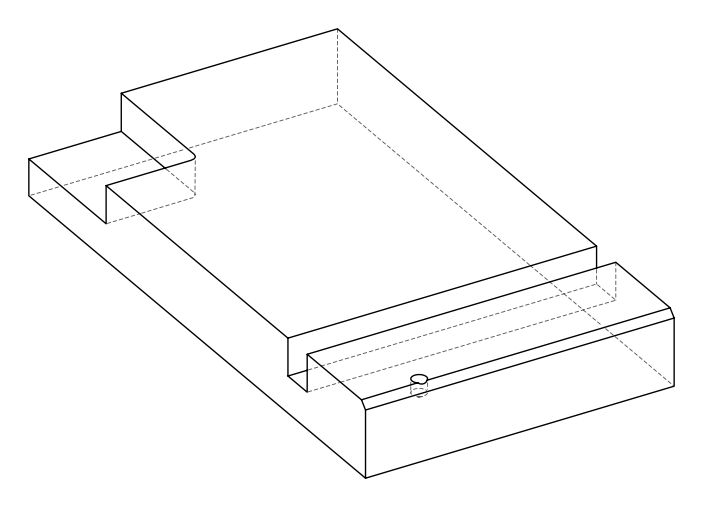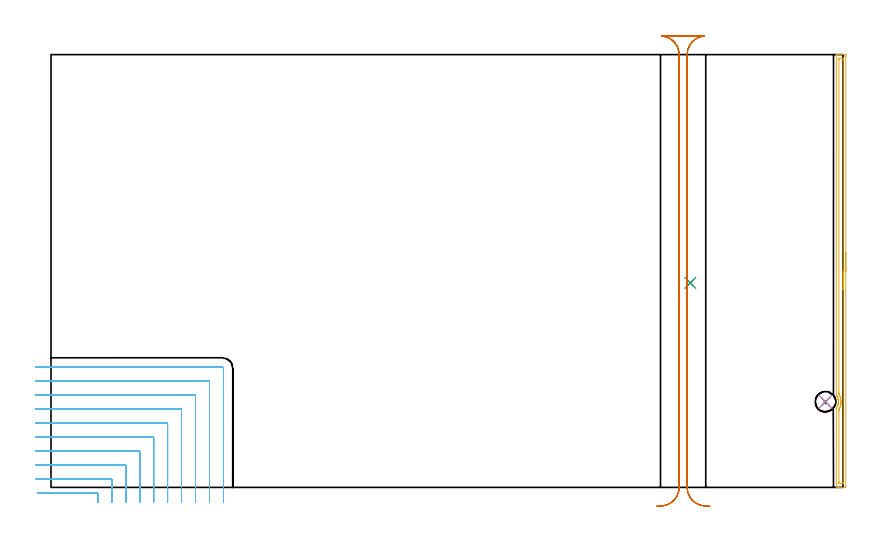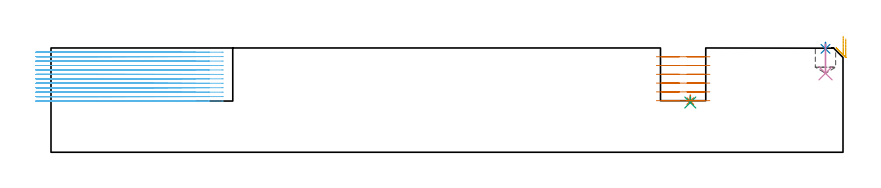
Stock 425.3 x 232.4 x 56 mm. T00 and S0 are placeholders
(PLAN: 7 operations, 5 tool changes, 39.1 min)
(1 SPOT_DRILL | STEP1POCKET | NXT0321_9005460120000 | 0.03 min | 3063 mm3)
(2 SPOT_DRILL_1 | STEP1POCKET_1 | NXT0321_9005460120000 | 0.03 min | 1 mm3)
(3 DRILL_BLIND_HOLE_INTO_CENTER | STEP1POCKET | NXT0301_125 | 0.02 min | 25 mm3)
(4 DRILL_BLIND_HOLE_INTO_CENTER_1 | STEP1POCKET_1 | UGT0301_221 | 0.06 min | 1059 mm3)
(5 AREA_MILL | FG_CHAMFER_SURFACE | UGT0205_001 | 3.91 min | 3020 mm3)
(6 MILL_CORNER_NOTCH_RECTANGULAR | CORNER_NOTCH_RECTANGULAR | NXT0201_013 | Follow Part, ap 2.5, ae 75% | 28.29 min | 193435 mm3)
(7 MILL_RECTANGULAR_SLOT | SLOT_RECTANGULAR | UGT0201_136 | Follow Part, ap 5, ae 75% | 6.73 min | 156735 mm3)
(TOOL NXT0321_9005460120000 | NC Spot Drill, 142deg, 12mm, Carbide, Uncoated | D12 PA142 FL30 Z2)
(TOOL NXT0301_125 | Carbide Drill 6mm [861.1-0600-018A1-GP GC34] | D6 PA150 FL18.7 Z2)
(TOOL UGT0301_221 | Twist Drill 10.9 mm | D10.9 PA118 FL92 Z2)
(TOOL UGT0205_001 | Chamfer Mill 20 x 3 x 45 deg. | D20 FL50 Z2)
(TOOL NXT0201_013 | ENDMILL 10mm | D10 FL30 Z4)
(TOOL UGT0201_136 | Carbide End Mill 20.0 | D20 FL30 Z4)
(OP 1 SPOT_DRILL)
G17 G21 G94 G90
T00 M6
G54
G17 G0 G90 X343.3 Y109.8 S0 M3
G43 Z66. H0
G94 G81 G98 Z27.442 F250. R30.7
G80
M5
M2
(OP 2 SPOT_DRILL_1)
G17 G21 G94 G90
T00 M6
G54
G17 G0 G90 X415.9 Y46. S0 M3
G43 Z66. H0
G94 G81 G98 Z55.531 F250. R59.
G80
M5
M2
(OP 3 DRILL_BLIND_HOLE_INTO_CENTER)
G17 G21 G94 G90
T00 M6
G54
G17 G0 G90 X343.3 Y109.8 S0 M3
G43 Z66. H1
G94 G81 G98 Z26.7 F250. R29.7
G80
M5
M2
(OP 4 DRILL_BLIND_HOLE_INTO_CENTER_1)
G17 G21 G94 G90
T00 M6
G54
G17 G0 G90 X415.9 Y46. S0 M3
G43 Z66. H0
G94 G81 G98 Z42.4 F250. R58.
G80
M5
M2
(OP 5 AREA_MILL)
G17 G21 G94 G90
T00 M6
G54
G17 G0 G90 X426.8 Y126.2 S1061 M3
G43 Z66. H0
Z60.9
G94 G1 Y126.162 Z60.028 F250.
Y126.048 Z59.163
Y125.859 Z58.312
Y125.597 Z57.48
Y125.263 Z56.674
Y124.86 Z55.9
Y124.392 Z55.164
Y123.86 Z54.472
Y123.271 Z53.829
Y122.628 Z53.24
Y121.936 Z52.708
Y121.2 Z52.24
Y120.426 Z51.837
Y119.62 Z51.503
Y118.788 Z51.241
Y117.936 Z51.052
Y117.072 Z50.938
Y116.2 Z50.9
Y0.608
X426.797 Y0.241 Z50.901
X426.792 Y0.01 Z50.904
X426.438 Y0. Z51.258
X423.253 Z54.442
X422.937 Z54.757
X421.962 Z55.737
X421.829 Y0.002 Z55.863
X421.702 Y0.01 Z55.988
X421.7 Y0.161 Z56.
Y42.56
X421.698 Y42.617 Z55.997
X421.704 Y42.647 Z55.99
X421.731 Y42.698 Z55.964
X421.766 Y42.745 Z55.931
X421.835 Y42.841 Z55.862
X421.943 Y43.006 Z55.754
X421.978 Y43.06 Z55.719
X422.243 Y43.509 Z55.457
X422.315 Y43.653 Z55.384
X422.416 Y43.899 Z55.28
X422.468 Y44.024 Z55.228
X422.599 Y44.401 Z55.095
X422.68 Y44.712 Z55.017
X422.699 Y44.792 Z54.996
X422.714 Y44.846 Z54.984
X422.793 Y45.293 Z54.904
X422.802 Y45.393 Z54.895
X422.832 Y45.739 Z54.861
X422.831 Y45.995 Z54.855
X422.834 Y46.185 Z54.859
X422.825 Y46.327 Z54.87
X422.814 Y46.428 Z54.873
X422.803 Y46.632 Z54.893
X422.73 Y47.077 Z54.966
X422.621 Y47.526 Z55.079
X422.49 Y47.916 Z55.209
X422.473 Y47.969 Z55.227
X422.315 Y48.345 Z55.384
X422.18 Y48.606 Z55.52
X422.064 Y48.807 Z55.636
X422.032 Y48.861 Z55.668
X421.794 Y49.211 Z55.903
X421.705 Y49.345 Z55.991
X421.7 Y49.701 Z56.
Y232.239
X421.702 Y232.39 Z55.988
X421.829 Y232.398 Z55.863
X421.962 Y232.4 Z55.737
X422.305 Z55.394
X422.937 Z54.757
X425.004 Z52.693
X425.563 Z52.132
X426.158 Z51.537
X426.438 Y232.397 Z51.258
X426.792 Y232.39 Z50.904
X426.797 Y232.159 Z50.9
X426.8 Y231.792
Y231.423
Y116.2
X425.386 Z52.314
Y2.573
X425.385 Y2.393 Z52.315
X425.381 Y2.038 Z52.319
X425.379 Y2.02 Z52.321
X425.37 Y2.01 Z52.33
X425.304 Y2.006 Z52.396
X425.201 Y2.002 Z52.499
X425.072 Y2. Z52.628
X424.688 Z53.012
X423.812 Z53.888
X423.322 Y2.001 Z54.378
X423.169 Y2.005 Z54.531
X423.142 Y2.009 Z54.558
X423.121 Y2.014 Z54.579
X423.12 Y2.048 Z54.58
X423.116 Y2.211 Z54.584
X423.115 Y2.393 Z54.585
X423.114 Y3.105 Z54.586
Y40.775
X423.116 Y41.486 Z54.584
X423.118 Y41.667 Z54.582
X423.121 Y41.842 Z54.579
X423.192 Y41.981 Z54.508
X423.492 Y42.56 Z54.208
X423.552 Y42.693 Z54.148
X423.591 Y42.786 Z54.109
X423.812 Y43.354 Z53.888
X423.838 Y43.427 Z53.862
X423.845 Y43.453 Z53.855
X424.028 Y44.126 Z53.672
X424.077 Y44.345 Z53.623
X424.17 Y44.873 Z53.53
X424.209 Y45.238 Z53.491
X424.242 Y45.692 Z53.458
X424.245 Y46.13 Z53.455
X424.222 Y46.605 Z53.478
X424.185 Y47.023 Z53.515
X424.082 Y47.641 Z53.618
X424.015 Y47.916 Z53.685
X423.812 Y48.633 Z53.888
X423.754 Y48.808 Z53.946
X423.722 Y48.901 Z53.978
X423.508 Y49.401 Z54.192
X423.358 Y49.701 Z54.342
X423.191 Y50.019 Z54.509
X423.124 Y50.148 Z54.576
X423.121 Y50.236 Z54.579
X423.116 Y50.411 Z54.584
X423.115 Y50.593 Z54.585
X423.114 Y51.306 Z54.586
Y229.827
X423.115 Y230.007 Z54.585
X423.119 Y230.362 Z54.581
X423.121 Y230.38 Z54.579
X423.13 Y230.39 Z54.57
X423.197 Y230.394 Z54.503
X423.299 Y230.398 Z54.401
X423.428 Y230.4 Z54.272
X423.812 Z53.888
X424.688 Z53.012
X425.178 Y230.399 Z52.522
X425.331 Y230.395 Z52.369
X425.359 Y230.391 Z52.341
X425.379 Y230.386 Z52.321
X425.38 Y230.352 Z52.32
X425.384 Y230.189 Z52.316
X425.385 Y230.007 Z52.315
X425.386 Y229.295 Z52.314
Y116.2
Y115.328 Z52.352
Y114.464 Z52.466
Y113.612 Z52.655
Y112.78 Z52.917
Y111.974 Z53.251
Y111.2 Z53.654
Y110.464 Z54.123
Y109.772 Z54.654
Y109.129 Z55.243
Y108.54 Z55.886
Y108.008 Z56.578
Y107.54 Z57.314
Y107.137 Z58.088
Y106.803 Z58.894
Y106.541 Z59.726
Y106.352 Z60.578
Y106.238 Z61.443
Y106.2 Z62.314
G0 Z66.
M5
M2
(OP 6 MILL_CORNER_NOTCH_RECTANGULAR)
G17 G21 G94 G90
T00 M6
G54
G17 G0 G90 X25.1 Y-8. S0 M3
G43 Z66.122 H0
Z53.737
G94 G1 Y-5. F250.
Y-3.395 F500.
G3 X24.605 Y-2.9 R0.5
G1 X-4.073
X-7.073 F250.
G0 Z66.122
X32.6 Y-8.
Z53.737
G1 Y-5.
Y4.105 F500.
G3 X32.105 Y4.6 R0.5
G1 X-5.
X-8. F250.
G0 Z66.122
X40.1 Y-8.
Z53.737
G1 Y-5.
Y11.605 F500.
G3 X39.605 Y12.1 R0.5
G1 X-5.
X-8. F250.
G0 Z66.122
X47.6 Y-8.
Z53.737
G1 Y-5.
Y19.104 F500.
G3 X47.104 Y19.6 R0.5
G1 X-5.
X-8. F250.
G0 Z66.122
X55.1 Y-8.
Z53.737
G1 Y-5.
Y26.604 F500.
G3 X54.604 Y27.1 R0.5
G1 X-5.
X-8. F250.
G0 Z66.122
X62.6 Y-8.
Z53.737
G1 Y-5.
Y34.104 F500.
G3 X62.104 Y34.6 R0.5
G1 X-5.
X-8. F250.
G0 Z66.122
X70.1 Y-8.
Z53.737
G1 Y-5.
Y41.604 F500.
G3 X69.604 Y42.1 R0.5
G1 X-5.
X-8. F250.
G0 Z66.122
X77.6 Y-8.
Z53.737
G1 Y-5.
Y49.104 F500.
G3 X77.104 Y49.6 R0.5
G1 X-5.
X-8. F250.
G0 Z66.122
X85.1 Y-8.
Z53.737
G1 Y-5.
Y56.603 F500.
G3 X84.603 Y57.1 R0.5
G1 X-5.
X-8. F250.
G0 Z66.122
X92.6 Y-8.
Z53.737
G1 Y-5.
Y63.9 F500.
G3 X91.9 Y64.6 R0.7
G1 X-5.
X-8. F250.
G0 Z66.122
X25.1 Y-8.
Z51.352
G1 Y-5.
Y-3.395 F500.
G3 X24.605 Y-2.9 R0.5
G1 X-4.073
X-7.073 F250.
G0 Z66.122
X32.6 Y-8.
Z51.352
G1 Y-5.
Y4.105 F500.
G3 X32.105 Y4.6 R0.5
G1 X-5.
X-8. F250.
G0 Z66.122
X40.1 Y-8.
Z51.352
G1 Y-5.
Y11.605 F500.
G3 X39.605 Y12.1 R0.5
G1 X-5.
X-8. F250.
G0 Z66.122
X47.6 Y-8.
Z51.352
G1 Y-5.
Y19.104 F500.
G3 X47.104 Y19.6 R0.5
G1 X-5.
X-8. F250.
G0 Z66.122
X55.1 Y-8.
Z51.352
G1 Y-5.
Y26.604 F500.
G3 X54.604 Y27.1 R0.5
G1 X-5.
X-8. F250.
G0 Z66.122
X62.6 Y-8.
Z51.352
G1 Y-5.
Y34.104 F500.
G3 X62.104 Y34.6 R0.5
G1 X-5.
X-8. F250.
G0 Z66.122
X70.1 Y-8.
Z51.352
G1 Y-5.
Y41.604 F500.
G3 X69.604 Y42.1 R0.5
G1 X-5.
X-8. F250.
G0 Z66.122
X77.6 Y-8.
Z51.352
G1 Y-5.
Y49.104 F500.
G3 X77.104 Y49.6 R0.5
G1 X-5.
X-8. F250.
G0 Z66.122
X85.1 Y-8.
Z51.352
G1 Y-5.
Y56.603 F500.
G3 X84.603 Y57.1 R0.5
G1 X-5.
X-8. F250.
G0 Z66.122
X92.6 Y-8.
Z51.352
G1 Y-5.
Y63.9 F500.
G3 X91.9 Y64.6 R0.7
G1 X-5.
X-8. F250.
G0 Z66.122
X25.1 Y-8.
Z48.966
G1 Y-5.
Y-3.395 F500.
G3 X24.605 Y-2.9 R0.5
G1 X-4.073
X-7.073 F250.
G0 Z66.122
X32.6 Y-8.
Z48.966
G1 Y-5.
Y4.105 F500.
G3 X32.105 Y4.6 R0.5
G1 X-5.
X-8. F250.
G0 Z66.122
X40.1 Y-8.
Z48.966
G1 Y-5.
Y11.605 F500.
G3 X39.605 Y12.1 R0.5
G1 X-5.
X-8. F250.
G0 Z66.122
X47.6 Y-8.
Z48.966
G1 Y-5.
Y19.104 F500.
G3 X47.104 Y19.6 R0.5
G1 X-5.
X-8. F250.
G0 Z66.122
X55.1 Y-8.
Z48.966
G1 Y-5.
Y26.604 F500.
G3 X54.604 Y27.1 R0.5
G1 X-5.
X-8. F250.
G0 Z66.122
X62.6 Y-8.
Z48.966
G1 Y-5.
Y34.104 F500.
G3 X62.104 Y34.6 R0.5
G1 X-5.
X-8. F250.
G0 Z66.122
X70.1 Y-8.
Z48.966
G1 Y-5.
Y41.604 F500.
G3 X69.604 Y42.1 R0.5
G1 X-5.
X-8. F250.
G0 Z66.122
X77.6 Y-8.
Z48.966
G1 Y-5.
Y49.104 F500.
G3 X77.104 Y49.6 R0.5
G1 X-5.
X-8. F250.
G0 Z66.122
X85.1 Y-8.
Z48.966
G1 Y-5.
Y56.603 F500.
G3 X84.603 Y57.1 R0.5
G1 X-5.
X-8. F250.
G0 Z66.122
X92.6 Y-8.
Z48.966
G1 Y-5.
Y63.9 F500.
G3 X91.9 Y64.6 R0.7
G1 X-5.
X-8. F250.
G0 Z66.122
X25.1 Y-8.
Z46.581
G1 Y-5.
Y-3.395 F500.
G3 X24.605 Y-2.9 R0.5
G1 X-4.073
X-7.073 F250.
G0 Z66.122
X32.6 Y-8.
Z46.581
G1 Y-5.
Y4.105 F500.
G3 X32.105 Y4.6 R0.5
G1 X-5.
X-8. F250.
G0 Z66.122
X40.1 Y-8.
Z46.581
G1 Y-5.
Y11.605 F500.
G3 X39.605 Y12.1 R0.5
G1 X-5.
X-8. F250.
G0 Z66.122
X47.6 Y-8.
Z46.581
G1 Y-5.
Y19.104 F500.
G3 X47.104 Y19.6 R0.5
G1 X-5.
X-8. F250.
G0 Z66.122
X55.1 Y-8.
Z46.581
G1 Y-5.
Y26.604 F500.
G3 X54.604 Y27.1 R0.5
G1 X-5.
X-8. F250.
G0 Z66.122
X62.6 Y-8.
Z46.581
G1 Y-5.
Y34.104 F500.
G3 X62.104 Y34.6 R0.5
G1 X-5.
X-8. F250.
G0 Z66.122
X70.1 Y-8.
Z46.581
G1 Y-5.
Y41.604 F500.
G3 X69.604 Y42.1 R0.5
G1 X-5.
X-8. F250.
G0 Z66.122
X77.6 Y-8.
Z46.581
G1 Y-5.
Y49.104 F500.
G3 X77.104 Y49.6 R0.5
G1 X-5.
X-8. F250.
G0 Z66.122
X85.1 Y-8.
Z46.581
G1 Y-5.
Y56.603 F500.
G3 X84.603 Y57.1 R0.5
G1 X-5.
X-8. F250.
G0 Z66.122
X92.6 Y-8.
Z46.581
G1 Y-5.
Y63.9 F500.
G3 X91.9 Y64.6 R0.7
G1 X-5.
X-8. F250.
G0 Z66.122
X25.1 Y-8.
Z44.196
G1 Y-5.
Y-3.395 F500.
G3 X24.605 Y-2.9 R0.5
G1 X-4.073
X-7.073 F250.
G0 Z66.122
X32.6 Y-8.
Z44.196
G1 Y-5.
Y4.105 F500.
G3 X32.105 Y4.6 R0.5
G1 X-5.
X-8. F250.
G0 Z66.122
X40.1 Y-8.
Z44.196
G1 Y-5.
Y11.605 F500.
G3 X39.605 Y12.1 R0.5
G1 X-5.
X-8. F250.
G0 Z66.122
X47.6 Y-8.
Z44.196
G1 Y-5.
Y19.104 F500.
G3 X47.104 Y19.6 R0.5
G1 X-5.
X-8. F250.
G0 Z66.122
X55.1 Y-8.
Z44.196
G1 Y-5.
Y26.604 F500.
G3 X54.604 Y27.1 R0.5
G1 X-5.
X-8. F250.
G0 Z66.122
X62.6 Y-8.
Z44.196
G1 Y-5.
Y34.104 F500.
G3 X62.104 Y34.6 R0.5
G1 X-5.
X-8. F250.
G0 Z66.122
X70.1 Y-8.
Z44.196
G1 Y-5.
Y41.604 F500.
G3 X69.604 Y42.1 R0.5
G1 X-5.
X-8. F250.
G0 Z66.122
X77.6 Y-8.
Z44.196
G1 Y-5.
Y49.104 F500.
G3 X77.104 Y49.6 R0.5
G1 X-5.
X-8. F250.
G0 Z66.122
X85.1 Y-8.
Z44.196
G1 Y-5.
Y56.603 F500.
G3 X84.603 Y57.1 R0.5
G1 X-5.
X-8. F250.
G0 Z66.122
X92.6 Y-8.
Z44.196
G1 Y-5.
Y63.9 F500.
G3 X91.9 Y64.6 R0.7
G1 X-5.
X-8. F250.
G0 Z66.122
X25.1 Y-8.
Z41.811
G1 Y-5.
Y-3.395 F500.
G3 X24.605 Y-2.9 R0.5
G1 X-4.073
X-7.073 F250.
G0 Z66.122
X32.6 Y-8.
Z41.811
G1 Y-5.
Y4.105 F500.
G3 X32.105 Y4.6 R0.5
G1 X-5.
X-8. F250.
G0 Z66.122
X40.1 Y-8.
Z41.811
G1 Y-5.
Y11.605 F500.
G3 X39.605 Y12.1 R0.5
G1 X-5.
X-8. F250.
G0 Z66.122
X47.6 Y-8.
Z41.811
G1 Y-5.
Y19.104 F500.
G3 X47.104 Y19.6 R0.5
G1 X-5.
X-8. F250.
G0 Z66.122
X55.1 Y-8.
Z41.811
G1 Y-5.
Y26.604 F500.
G3 X54.604 Y27.1 R0.5
G1 X-5.
X-8. F250.
G0 Z66.122
X62.6 Y-8.
Z41.811
G1 Y-5.
Y34.104 F500.
G3 X62.104 Y34.6 R0.5
G1 X-5.
X-8. F250.
G0 Z66.122
X70.1 Y-8.
Z41.811
G1 Y-5.
Y41.604 F500.
G3 X69.604 Y42.1 R0.5
G1 X-5.
X-8. F250.
G0 Z66.122
X77.6 Y-8.
Z41.811
G1 Y-5.
Y49.104 F500.
G3 X77.104 Y49.6 R0.5
G1 X-5.
X-8. F250.
G0 Z66.122
X85.1 Y-8.
Z41.811
G1 Y-5.
Y56.603 F500.
G3 X84.603 Y57.1 R0.5
G1 X-5.
X-8. F250.
G0 Z66.122
X92.6 Y-8.
Z41.811
G1 Y-5.
Y63.9 F500.
G3 X91.9 Y64.6 R0.7
G1 X-5.
X-8. F250.
G0 Z66.122
X25.1 Y-8.
Z39.426
G1 Y-5.
Y-3.395 F500.
G3 X24.605 Y-2.9 R0.5
G1 X-4.073
X-7.073 F250.
G0 Z66.122
X32.6 Y-8.
Z39.426
G1 Y-5.
Y4.105 F500.
G3 X32.105 Y4.6 R0.5
G1 X-5.
X-8. F250.
G0 Z66.122
X40.1 Y-8.
Z39.426
G1 Y-5.
Y11.605 F500.
G3 X39.605 Y12.1 R0.5
G1 X-5.
X-8. F250.
G0 Z66.122
X47.6 Y-8.
Z39.426
G1 Y-5.
Y19.104 F500.
G3 X47.104 Y19.6 R0.5
G1 X-5.
X-8. F250.
G0 Z66.122
X55.1 Y-8.
Z39.426
G1 Y-5.
Y26.604 F500.
G3 X54.604 Y27.1 R0.5
G1 X-5.
X-8. F250.
G0 Z66.122
X62.6 Y-8.
Z39.426
G1 Y-5.
Y34.104 F500.
G3 X62.104 Y34.6 R0.5
G1 X-5.
X-8. F250.
G0 Z66.122
X70.1 Y-8.
Z39.426
G1 Y-5.
Y41.604 F500.
G3 X69.604 Y42.1 R0.5
G1 X-5.
X-8. F250.
G0 Z66.122
X77.6 Y-8.
Z39.426
G1 Y-5.
Y49.104 F500.
G3 X77.104 Y49.6 R0.5
G1 X-5.
X-8. F250.
G0 Z66.122
X85.1 Y-8.
Z39.426
G1 Y-5.
Y56.603 F500.
G3 X84.603 Y57.1 R0.5
G1 X-5.
X-8. F250.
G0 Z66.122
X92.6 Y-8.
Z39.426
G1 Y-5.
Y63.9 F500.
G3 X91.9 Y64.6 R0.7
G1 X-5.
X-8. F250.
G0 Z66.122
X25.1 Y-8.
Z37.041
G1 Y-5.
Y-3.395 F500.
G3 X24.605 Y-2.9 R0.5
G1 X-4.073
X-7.073 F250.
G0 Z66.122
X32.6 Y-8.
Z37.041
G1 Y-5.
Y4.105 F500.
G3 X32.105 Y4.6 R0.5
G1 X-5.
X-8. F250.
G0 Z66.122
X40.1 Y-8.
Z37.041
G1 Y-5.
Y11.605 F500.
G3 X39.605 Y12.1 R0.5
G1 X-5.
X-8. F250.
G0 Z66.122
X47.6 Y-8.
Z37.041
G1 Y-5.
Y19.104 F500.
G3 X47.104 Y19.6 R0.5
G1 X-5.
X-8. F250.
G0 Z66.122
X55.1 Y-8.
Z37.041
G1 Y-5.
Y26.604 F500.
G3 X54.604 Y27.1 R0.5
G1 X-5.
X-8. F250.
G0 Z66.122
X62.6 Y-8.
Z37.041
G1 Y-5.
Y34.104 F500.
G3 X62.104 Y34.6 R0.5
G1 X-5.
X-8. F250.
G0 Z66.122
X70.1 Y-8.
Z37.041
G1 Y-5.
Y41.604 F500.
G3 X69.604 Y42.1 R0.5
G1 X-5.
X-8. F250.
G0 Z66.122
X77.6 Y-8.
Z37.041
G1 Y-5.
Y49.104 F500.
G3 X77.104 Y49.6 R0.5
G1 X-5.
X-8. F250.
G0 Z66.122
X85.1 Y-8.
Z37.041
G1 Y-5.
Y56.603 F500.
G3 X84.603 Y57.1 R0.5
G1 X-5.
X-8. F250.
G0 Z66.122
X92.6 Y-8.
Z37.041
G1 Y-5.
Y63.9 F500.
G3 X91.9 Y64.6 R0.7
G1 X-5.
X-8. F250.
G0 Z66.122
X25.1 Y-8.
Z34.655
G1 Y-5.
Y-3.395 F500.
G3 X24.605 Y-2.9 R0.5
G1 X-4.073
X-7.073 F250.
G0 Z66.122
X32.6 Y-8.
Z34.655
G1 Y-5.
Y4.105 F500.
G3 X32.105 Y4.6 R0.5
G1 X-5.
X-8. F250.
G0 Z66.122
X40.1 Y-8.
Z34.655
G1 Y-5.
Y11.605 F500.
G3 X39.605 Y12.1 R0.5
G1 X-5.
X-8. F250.
G0 Z66.122
X47.6 Y-8.
Z34.655
G1 Y-5.
Y19.104 F500.
G3 X47.104 Y19.6 R0.5
G1 X-5.
X-8. F250.
G0 Z66.122
X55.1 Y-8.
Z34.655
G1 Y-5.
Y26.604 F500.
G3 X54.604 Y27.1 R0.5
G1 X-5.
X-8. F250.
G0 Z66.122
X62.6 Y-8.
Z34.655
G1 Y-5.
Y34.104 F500.
G3 X62.104 Y34.6 R0.5
G1 X-5.
X-8. F250.
G0 Z66.122
X70.1 Y-8.
Z34.655
G1 Y-5.
Y41.604 F500.
G3 X69.604 Y42.1 R0.5
G1 X-5.
X-8. F250.
G0 Z66.122
X77.6 Y-8.
Z34.655
G1 Y-5.
Y49.104 F500.
G3 X77.104 Y49.6 R0.5
G1 X-5.
X-8. F250.
G0 Z66.122
X85.1 Y-8.
Z34.655
G1 Y-5.
Y56.603 F500.
G3 X84.603 Y57.1 R0.5
G1 X-5.
X-8. F250.
G0 Z66.122
X92.6 Y-8.
Z34.655
G1 Y-5.
Y63.9 F500.
G3 X91.9 Y64.6 R0.7
G1 X-5.
X-8. F250.
G0 Z66.122
X25.1 Y-8.
Z32.27
G1 Y-5.
Y-3.395 F500.
G3 X24.605 Y-2.9 R0.5
G1 X-4.073
X-7.073 F250.
G0 Z66.122
X32.6 Y-8.
Z32.27
G1 Y-5.
Y4.105 F500.
G3 X32.105 Y4.6 R0.5
G1 X-5.
X-8. F250.
G0 Z66.122
X40.1 Y-8.
Z32.27
G1 Y-5.
Y11.605 F500.
G3 X39.605 Y12.1 R0.5
G1 X-5.
X-8. F250.
G0 Z66.122
X47.6 Y-8.
Z32.27
G1 Y-5.
Y19.104 F500.
G3 X47.104 Y19.6 R0.5
G1 X-5.
X-8. F250.
G0 Z66.122
X55.1 Y-8.
Z32.27
G1 Y-5.
Y26.604 F500.
G3 X54.604 Y27.1 R0.5
G1 X-5.
X-8. F250.
G0 Z66.122
X62.6 Y-8.
Z32.27
G1 Y-5.
Y34.104 F500.
G3 X62.104 Y34.6 R0.5
G1 X-5.
X-8. F250.
G0 Z66.122
X70.1 Y-8.
Z32.27
G1 Y-5.
Y41.604 F500.
G3 X69.604 Y42.1 R0.5
G1 X-5.
X-8. F250.
G0 Z66.122
X77.6 Y-8.
Z32.27
G1 Y-5.
Y49.104 F500.
G3 X77.104 Y49.6 R0.5
G1 X-5.
X-8. F250.
G0 Z66.122
X85.1 Y-8.
Z32.27
G1 Y-5.
Y56.603 F500.
G3 X84.603 Y57.1 R0.5
G1 X-5.
X-8. F250.
G0 Z66.122
X92.6 Y-8.
Z32.27
G1 Y-5.
Y63.9 F500.
G3 X91.9 Y64.6 R0.7
G1 X-5.
X-8. F250.
G0 Z66.122
X25.1 Y-8.
Z29.885
G1 Y-5.
Y-3.395 F500.
G3 X24.605 Y-2.9 R0.5
G1 X-4.073
X-7.073 F250.
G0 Z66.122
X32.6 Y-8.
Z29.885
G1 Y-5.
Y4.105 F500.
G3 X32.105 Y4.6 R0.5
G1 X-5.
X-8. F250.
G0 Z66.122
X40.1 Y-8.
Z29.885
G1 Y-5.
Y11.605 F500.
G3 X39.605 Y12.1 R0.5
G1 X-5.
X-8. F250.
G0 Z66.122
X47.6 Y-8.
Z29.885
G1 Y-5.
Y19.104 F500.
G3 X47.104 Y19.6 R0.5
G1 X-5.
X-8. F250.
G0 Z66.122
X55.1 Y-8.
Z29.885
G1 Y-5.
Y26.604 F500.
G3 X54.604 Y27.1 R0.5
G1 X-5.
X-8. F250.
G0 Z66.122
X62.6 Y-8.
Z29.885
G1 Y-5.
Y34.104 F500.
G3 X62.104 Y34.6 R0.5
G1 X-5.
X-8. F250.
G0 Z66.122
X70.1 Y-8.
Z29.885
G1 Y-5.
Y41.604 F500.
G3 X69.604 Y42.1 R0.5
G1 X-5.
X-8. F250.
G0 Z66.122
X77.6 Y-8.
Z29.885
G1 Y-5.
Y49.104 F500.
G3 X77.104 Y49.6 R0.5
G1 X-5.
X-8. F250.
G0 Z66.122
X85.1 Y-8.
Z29.885
G1 Y-5.
Y56.603 F500.
G3 X84.603 Y57.1 R0.5
G1 X-5.
X-8. F250.
G0 Z66.122
X92.6 Y-8.
Z29.885
G1 Y-5.
Y63.9 F500.
G3 X91.9 Y64.6 R0.7
G1 X-5.
X-8. F250.
G0 Z66.122
X25.1 Y-8.
Z27.5
G1 Y-5.
Y-3.395 F500.
G3 X24.605 Y-2.9 R0.5
G1 X-4.073
X-7.073 F250.
G0 Z66.122
X32.6 Y-8.
Z27.5
G1 Y-5.
Y4.105 F500.
G3 X32.105 Y4.6 R0.5
G1 X-5.
X-8. F250.
G0 Z66.122
X40.1 Y-8.
Z27.5
G1 Y-5.
Y11.605 F500.
G3 X39.605 Y12.1 R0.5
G1 X-5.
X-8. F250.
G0 Z66.122
X47.6 Y-8.
Z27.5
G1 Y-5.
Y19.104 F500.
G3 X47.104 Y19.6 R0.5
G1 X-5.
X-8. F250.
G0 Z66.122
X55.1 Y-8.
Z27.5
G1 Y-5.
Y26.604 F500.
G3 X54.604 Y27.1 R0.5
G1 X-5.
X-8. F250.
G0 Z66.122
X62.6 Y-8.
Z27.5
G1 Y-5.
Y34.104 F500.
G3 X62.104 Y34.6 R0.5
G1 X-5.
X-8. F250.
G0 Z66.122
X70.1 Y-8.
Z27.5
G1 Y-5.
Y41.604 F500.
G3 X69.604 Y42.1 R0.5
G1 X-5.
X-8. F250.
G0 Z66.122
X77.6 Y-8.
Z27.5
G1 Y-5.
Y49.104 F500.
G3 X77.104 Y49.6 R0.5
G1 X-5.
X-8. F250.
G0 Z66.122
X85.1 Y-8.
Z27.5
G1 Y-5.
Y56.603 F500.
G3 X84.603 Y57.1 R0.5
G1 X-5.
X-8. F250.
G0 Z66.122
X92.6 Y-8.
Z27.5
G1 Y-5.
Y63.9 F500.
G3 X91.9 Y64.6 R0.7
G1 X-5.
X-8. F250.
G0 Z66.122
M5
M2
(OP 7 MILL_RECTANGULAR_SLOT)
G17 G21 G94 G90
T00 M6
G54
G17 G0 G90 X353.817 Y-10.202 S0 M3
G43 Z66.122 H0
Z51.283
G94 G1 X350.826 Y-9.97 F250.
G2 X341.6 Y0. R10. F500.
G1 Y232.4
G2 X350.826 Y242.37 R10.
G1 Y242.4
X328.074
Y242.37
G2 X337.3 Y232.4 R10.
G1 Y0.
G2 X328.074 Y-9.97 R10.
G1 X325.083 Y-10.202 F250.
G0 X353.817 Z46.567
G1 X350.826 Y-9.97
G2 X341.6 Y0. R10. F500.
G1 Y232.4
G2 X350.826 Y242.37 R10.
G1 Y242.4
X328.074
Y242.37
G2 X337.3 Y232.4 R10.
G1 Y0.
G2 X328.074 Y-9.97 R10.
G1 X325.083 Y-10.202 F250.
G0 X353.817 Z41.85
G1 X350.826 Y-9.97
G2 X341.6 Y0. R10. F500.
G1 Y232.4
G2 X350.826 Y242.37 R10.
G1 Y242.4
X328.074
Y242.37
G2 X337.3 Y232.4 R10.
G1 Y0.
G2 X328.074 Y-9.97 R10.
G1 X325.083 Y-10.202 F250.
G0 X353.817 Z37.133
G1 X350.826 Y-9.97
G2 X341.6 Y0. R10. F500.
G1 Y232.4
G2 X350.826 Y242.37 R10.
G1 Y242.4
X328.074
Y242.37
G2 X337.3 Y232.4 R10.
G1 Y0.
G2 X328.074 Y-9.97 R10.
G1 X325.083 Y-10.202 F250.
G0 X353.817 Z32.417
G1 X350.826 Y-9.97
G2 X341.6 Y0. R10. F500.
G1 Y232.4
G2 X350.826 Y242.37 R10.
G1 Y242.4
X328.074
Y242.37
G2 X337.3 Y232.4 R10.
G1 Y0.
G2 X328.074 Y-9.97 R10.
G1 X325.083 Y-10.202 F250.
G0 X353.817 Z27.7
G1 X350.826 Y-9.97
G2 X341.6 Y0. R10. F500.
G1 Y232.4
G2 X350.826 Y242.37 R10.
G1 Y242.4
X328.074
Y242.37
G2 X337.3 Y232.4 R10.
G1 Y0.
G2 X328.074 Y-9.97 R10.
G1 X325.083 Y-10.202 F250.
G0 Z66.122
M5
M2
